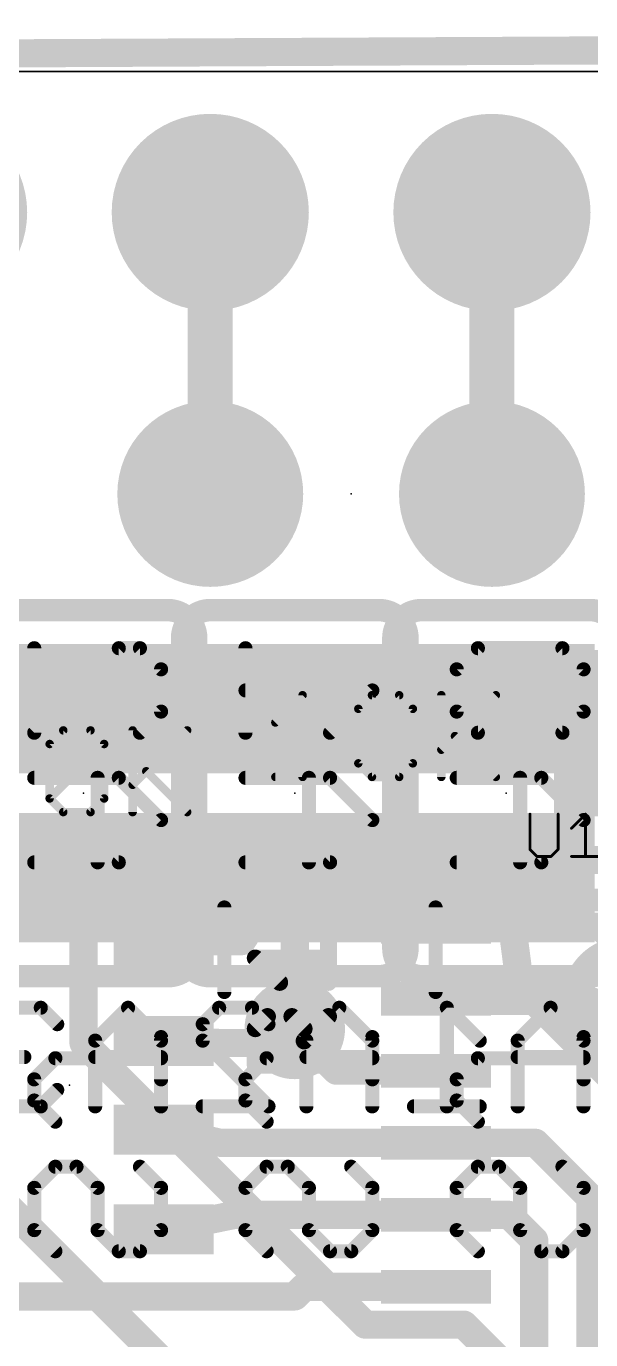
# Model space of a CAD drawing. Extents: x -1.3 to 52.1, y -0.1 to 23.3.
# Drawn here: x 27.55 to 32.64, y 11.42 to 23.27 of the extents above; entities that cross this region are included whole.
import ezdxf

# ---------------------------------------------------------------- set-up
doc = ezdxf.new("R2010")
doc.units = 0
for name, color, linetype in [('1', 12, 'CONTINUOUS'), ('16', 132, 'CONTINUOUS'), ('17', 110, 'CONTINUOUS'), ('18', 110, 'CONTINUOUS'), ('20', 53, 'CONTINUOUS'), ('21', 40, 'CONTINUOUS'), ('22', 40, 'CONTINUOUS'), ('23', 53, 'CONTINUOUS'), ('24', 53, 'CONTINUOUS'), ('25', 253, 'CONTINUOUS'), ('26', 253, 'CONTINUOUS'), ('27', 5, 'CONTINUOUS')]:
    doc.layers.add(name, color=color, linetype=linetype)

# ---------------------------------------------------------------- blocks, each defined once
blk = doc.blocks.new('ROUNDP')
at = {"const_width": 0.5}
blk.add_lwpolyline([(0, -0.25, 1), (0, 0.25, 1), (0, -0.25)], format="xyb", dxfattribs=at)
blk = doc.blocks.new('RECT')
blk.add_solid([(-0.5, -0.5), (0.5, -0.5), (-0.5, 0.5), (0.5, 0.5)])
blk = doc.blocks.new('ROUNDV')
at = {"const_width": 0.5}
blk.add_lwpolyline([(0, -0.25, 1), (0, 0.25, 1), (0, -0.25)], format="xyb", dxfattribs=at)

msp = doc.modelspace()

# ---------------------------------------------------------------- linework, layer by layer
at = {"layer": '1'}
for points, const_width in [([(29.21, 19.05), (29.21, 21.59)], 0.4064), ([(31.75, 19.05), (31.75, 21.59)], 0.4064), ([(28.058, 15.748), (26.162, 15.748)], 0.254), ([(28.79, 15.016), (28.058, 15.748)], 0.254), ([(29.972, 15.748), (29.494, 15.016)], 0.254), ([(32.893, 15.748), (29.972, 15.748)], 0.254), ([(31.2452, 15.147), (32.732, 15.147)], 0.254), ([(32.732, 15.147), (33.655, 14.224)], 0.254), ([(29.494, 15.016), (28.79, 15.016)], 0.254), ([(31.2642, 14.478), (31.2452, 14.497)], 0.254), ([(32.639, 14.478), (31.2642, 14.478)], 0.254), ([(33.147, 13.97), (32.639, 14.478)], 0.254), ([(30.099, 14.097), (29.972, 14.224)], 0.254), ([(29.317, 14.097), (28.79, 14.116)], 0.254), ([(30.099, 14.097), (29.317, 14.097)], 0.254), ([(30.349, 13.847), (30.099, 14.097)], 0.254), ([(31.2452, 13.847), (30.349, 13.847)], 0.254), ([(29.298, 13.197), (28.79, 13.316)], 0.254), ([(31.2452, 13.197), (29.298, 13.197)], 0.254), ([(31.2452, 13.197), (32.142, 13.197)], 0.254), ([(32.142, 13.197), (32.639, 12.7)], 0.254), ([(32.639, 12.7), (32.639, 10.414)], 0.254), ([(28.79, 12.416), (29.429, 12.547)], 0.254), ([(29.429, 12.547), (31.2452, 12.547)], 0.254), ([(31.2452, 12.547), (31.903, 12.547)], 0.254), ([(31.903, 12.547), (32.131, 12.319)], 0.254), ([(32.131, 12.319), (32.131, 9.398)], 0.254), ([(30.058, 11.897), (29.972, 11.811)], 0.254), ([(31.2452, 11.897), (30.058, 11.897)], 0.254), ([(29.972, 11.811), (26.797, 11.811)], 0.254)]:
    msp.add_lwpolyline(points, dxfattribs=dict(at, const_width=const_width))
for points, const_width in [([(29.3116, 21.59, 1), (29.1084, 21.59)], 0.2032), ([(31.8516, 21.59, 1), (31.6484, 21.59)], 0.2032), ([(29.1084, 19.05, 1), (29.3116, 19.05)], 0.2032), ([(31.6484, 19.05, 1), (31.8516, 19.05)], 0.2032), ([(28.1029, 15.7929, 1), (28.0131, 15.7031)], 0.127), ([(28.058, 15.6845, 1), (28.058, 15.8115)], 0.127), ([(29.972, 15.8115, 1), (29.972, 15.6845)], 0.127), ([(30.0252, 15.7133, 1), (29.9188, 15.7827)], 0.127), ([(31.2452, 15.2105, 1), (31.2452, 15.0835)], 0.127), ([(32.7769, 15.1919, 1), (32.6871, 15.1021)], 0.127), ([(28.79, 15.0795, 1), (28.79, 14.9525)], 0.127), ([(28.7451, 14.9711, 1), (28.8349, 15.0609)], 0.127), ([(29.4408, 15.0507, 1), (29.5472, 14.9813)], 0.127), ([(29.494, 14.9525, 1), (29.494, 15.0795)], 0.127), ([(31.2901, 14.5419, 1), (31.2003, 14.4521)], 0.127), ([(31.2642, 14.5415, 1), (31.2642, 14.4145)], 0.127), ([(31.2193, 14.4331, 1), (31.3091, 14.5229)], 0.127), ([(32.6839, 14.5229, 1), (32.5941, 14.4331)], 0.127), ([(32.639, 14.4145, 1), (32.639, 14.5415)], 0.127), ([(30.0169, 14.2689, 1), (29.9271, 14.1791)], 0.127), ([(28.7923, 14.1795, 1), (28.7877, 14.0525)], 0.127), ([(29.317, 14.1605, 1), (29.317, 14.0335)], 0.127), ([(29.3147, 14.0335, 1), (29.3193, 14.1605)], 0.127), ([(30.1439, 14.1419, 1), (30.0541, 14.0521)], 0.127), ([(30.099, 14.0335, 1), (30.099, 14.1605)], 0.127), ([(30.0541, 14.0521, 1), (30.1439, 14.1419)], 0.127), ([(30.349, 13.9105, 1), (30.349, 13.7835)], 0.127), ([(30.3041, 13.8021, 1), (30.3939, 13.8919)], 0.127), ([(31.2452, 13.7835, 1), (31.2452, 13.9105)], 0.127), ([(28.8045, 13.3778, 1), (28.7755, 13.2542)], 0.127), ([(29.298, 13.2605, 1), (29.298, 13.1335)], 0.127), ([(29.2835, 13.1352, 1), (29.3125, 13.2588)], 0.127), ([(31.2452, 13.2605, 1), (31.2452, 13.1335)], 0.127), ([(31.2452, 13.1335, 1), (31.2452, 13.2605)], 0.127), ([(32.1869, 13.2419, 1), (32.0971, 13.1521)], 0.127), ([(32.142, 13.1335, 1), (32.142, 13.2605)], 0.127), ([(32.7025, 12.7, 1), (32.5755, 12.7)], 0.127), ([(32.5941, 12.6551, 1), (32.6839, 12.7449)], 0.127), ([(29.429, 12.6105, 1), (29.429, 12.4835)], 0.127), ([(29.4418, 12.4848, 1), (29.4162, 12.6092)], 0.127), ([(31.2452, 12.6105, 1), (31.2452, 12.4835)], 0.127), ([(31.2452, 12.4835, 1), (31.2452, 12.6105)], 0.127), ([(31.9479, 12.5919, 1), (31.8581, 12.5021)], 0.127), ([(31.903, 12.4835, 1), (31.903, 12.6105)], 0.127), ([(28.7772, 12.4782, 1), (28.8028, 12.3538)], 0.127), ([(32.1945, 12.319, 1), (32.0675, 12.319)], 0.127), ([(32.0861, 12.2741, 1), (32.1759, 12.3639)], 0.127), ([(30.058, 11.9605, 1), (30.058, 11.8335)], 0.127), ([(30.1029, 11.8521, 1), (30.0131, 11.9419)], 0.127), ([(31.2452, 11.8335, 1), (31.2452, 11.9605)], 0.127), ([(29.9271, 11.8559, 1), (30.0169, 11.7661)], 0.127), ([(29.972, 11.7475, 1), (29.972, 11.8745)], 0.127)]:
    msp.add_lwpolyline(points, format="xyb", dxfattribs=dict(at, const_width=const_width))
at = {"layer": '16'}
for points, const_width in [([(0, 22.888), (50.967, 23.142)], 0.254), ([(26.162, 17.113), (28.067, 17.113)], 0.6096), ([(28.067, 17.113), (29.972, 17.113)], 0.6096), ([(29.972, 17.113), (31.877, 17.113)], 0.6096), ([(33.782, 17.113), (31.877, 17.113)], 0.6096), ([(28.067, 15.589), (28.067, 14.097)], 0.254), ([(29.972, 14.224), (29.972, 15.589)], 0.254), ([(32.004, 14.605), (31.877, 15.589)], 0.254), ([(33.782, 12.827), (32.004, 14.605)], 0.254), ([(28.067, 14.097), (30.607, 11.557)], 0.254), ([(26.924, 13.081), (30.988, 9.017)], 0.254), ([(30.607, 11.557), (31.496, 11.557)], 0.254), ([(31.496, 11.557), (33.02, 10.033)], 0.254)]:
    msp.add_lwpolyline(points, dxfattribs=dict(at, const_width=const_width))
for points, const_width in [([(28.067, 17.2654, 1), (28.067, 16.9606)], 0.3048), ([(28.067, 16.9606, 1), (28.067, 17.2654)], 0.3048), ([(29.972, 17.2654, 1), (29.972, 16.9606)], 0.3048), ([(29.972, 16.9606, 1), (29.972, 17.2654)], 0.3048), ([(31.877, 17.2654, 1), (31.877, 16.9606)], 0.3048), ([(31.877, 16.9606, 1), (31.877, 17.2654)], 0.3048), ([(28.1305, 15.589, 1), (28.0035, 15.589)], 0.127), ([(30.0355, 15.589, 1), (29.9085, 15.589)], 0.127), ([(31.94, 15.5971, 1), (31.814, 15.5809)], 0.127), ([(32.0489, 14.6499, 1), (31.9591, 14.5601)], 0.127), ([(31.941, 14.5969, 1), (32.067, 14.6131)], 0.127), ([(28.1119, 14.1419, 1), (28.0221, 14.0521)], 0.127), ([(29.9085, 14.224, 1), (30.0355, 14.224)], 0.127), ([(28.0035, 14.097, 1), (28.1305, 14.097)], 0.127), ([(30.607, 11.6205, 1), (30.607, 11.4935)], 0.127), ([(30.5621, 11.5121, 1), (30.6519, 11.6019)], 0.127), ([(31.5409, 11.6019, 1), (31.4511, 11.5121)], 0.127), ([(31.496, 11.4935, 1), (31.496, 11.6205)], 0.127)]:
    msp.add_lwpolyline(points, format="xyb", dxfattribs=dict(at, const_width=const_width))
at = {"layer": '20'}
for p, q in [((2.54, 22.86), (48.26, 22.86)), ((48.26, 22.86), (2.54, 22.86))]:
    msp.add_line(p, q, dxfattribs=at)
at = {"layer": '21', "const_width": 0.2032}
for points in [[(26.54, 15.616), (29.34, 15.616)], [(31.8802, 15.3866), (36.4458, 15.3866)], [(29.34, 11.816), (26.54, 11.816)]]:
    msp.add_lwpolyline(points, dxfattribs=at)
at = {"layer": '21'}
for points, const_width in [([(29.34, 15.5652, 1), (29.34, 15.6668)], 0.1016), ([(31.8802, 15.4374, 1), (31.8802, 15.3358)], 0.1016), ([(32.9438, 14.0404, 1), (32.9438, 14.9548, 1), (32.9438, 14.0404)], 0.2032), ([(29.34, 11.7652, 1), (29.34, 11.8668)], 0.1016)]:
    msp.add_lwpolyline(points, format="xyb", dxfattribs=dict(at, const_width=const_width))
at = {"layer": '22'}
for points, const_width in [([(28.829, 18.002), (27.305, 18.002)], 0.2032), ([(30.734, 18.002), (29.21, 18.002)], 0.2032), ([(32.639, 18.002), (31.115, 18.002)], 0.2032), ([(28.956, 17.748), (28.956, 14.954)], 0.2032), ([(29.083, 14.954), (29.083, 17.748)], 0.2032), ([(30.861, 17.748), (30.861, 14.954)], 0.2032), ([(30.988, 14.954), (30.988, 17.748)], 0.2032), ([(28.829, 14.7), (27.305, 14.7)], 0.2032), ([(30.734, 14.7), (29.21, 14.7)], 0.2032), ([(32.639, 14.7), (31.115, 14.7)], 0.2032), ([(27.6817, 14.4153), (27.3851, 14.4153)], 0.127), ([(27.83, 14.267), (27.6817, 14.4153)], 0.127), ([(28.4689, 14.4153), (28.1723, 14.1187)], 0.127), ([(28.7655, 14.1187), (28.4689, 14.4153)], 0.127), ([(29.1418, 14.267), (29.2901, 14.4153)], 0.127), ([(29.2901, 14.4153), (29.5867, 14.4153)], 0.127), ([(29.5867, 14.4153), (29.735, 14.267)], 0.127), ([(30.3739, 14.4153), (30.0773, 14.1187)], 0.127), ([(30.6705, 14.1187), (30.3739, 14.4153)], 0.127), ([(31.64, 14.1187), (31.3434, 14.4153)], 0.127), ([(31.3434, 14.4153), (31.3434, 13.5255)], 0.127), ([(32.2789, 14.4153), (31.9823, 14.1187)], 0.127), ([(32.5755, 14.1187), (32.2789, 14.4153)], 0.127), ([(29.1418, 14.1187), (29.1418, 14.267)], 0.127), ([(28.1723, 14.1187), (28.1723, 13.5255)], 0.127), ([(28.7655, 13.5255), (28.7655, 14.1187)], 0.127), ([(29.735, 13.5255), (29.1418, 14.1187)], 0.127), ([(30.0773, 14.1187), (30.0773, 13.5255)], 0.127), ([(30.6705, 13.5255), (30.6705, 14.1187)], 0.127), ([(31.9823, 14.1187), (31.9823, 13.5255)], 0.127), ([(32.5755, 13.5255), (32.5755, 14.1187)], 0.127), ([(27.3851, 13.9704), (27.5334, 13.9704)], 0.127), ([(28.7655, 13.9704), (28.1723, 13.9704)], 0.127), ([(30.6705, 13.9704), (30.0773, 13.9704)], 0.127), ([(32.5755, 13.9704), (31.9823, 13.9704)], 0.127), ([(27.6817, 13.5255), (27.83, 13.6738)], 0.127), ([(27.3851, 13.5255), (27.6817, 13.5255)], 0.127), ([(29.1418, 13.5255), (29.735, 13.5255)], 0.127), ([(31.64, 13.5255), (31.0468, 13.5255)], 0.127)]:
    msp.add_lwpolyline(points, dxfattribs=dict(at, const_width=const_width))
for points, const_width in [([(29.083, 17.748, 0.4142), (28.829, 18.002)], 0.2032), ([(28.829, 18.0528, 1), (28.829, 17.9512)], 0.1016), ([(28.829, 17.9512, 1), (28.829, 18.0528)], 0.1016), ([(29.21, 18.002, 0.4142), (28.956, 17.748)], 0.2032), ([(29.21, 18.0528, 1), (29.21, 17.9512)], 0.1016), ([(29.21, 17.9512, 1), (29.21, 18.0528)], 0.1016), ([(30.988, 17.748, 0.4142), (30.734, 18.002)], 0.2032), ([(30.734, 18.0528, 1), (30.734, 17.9512)], 0.1016), ([(30.734, 17.9512, 1), (30.734, 18.0528)], 0.1016), ([(31.115, 18.002, 0.4142), (30.861, 17.748)], 0.2032), ([(31.115, 18.0528, 1), (31.115, 17.9512)], 0.1016), ([(31.115, 17.9512, 1), (31.115, 18.0528)], 0.1016), ([(32.893, 17.748, 0.4142), (32.639, 18.002)], 0.2032), ([(32.639, 18.0528, 1), (32.639, 17.9512)], 0.1016), ([(32.639, 17.9512, 1), (32.639, 18.0528)], 0.1016), ([(29.0068, 17.748, 1), (28.9052, 17.748)], 0.1016), ([(28.9052, 17.748, 1), (29.0068, 17.748)], 0.1016), ([(29.1338, 17.748, 1), (29.0322, 17.748)], 0.1016), ([(29.0322, 17.748, 1), (29.1338, 17.748)], 0.1016), ([(30.9118, 17.748, 1), (30.8102, 17.748)], 0.1016), ([(30.8102, 17.748, 1), (30.9118, 17.748)], 0.1016), ([(31.0388, 17.748, 1), (30.9372, 17.748)], 0.1016), ([(30.9372, 17.748, 1), (31.0388, 17.748)], 0.1016), ([(28.829, 14.7, 0.4142), (29.083, 14.954)], 0.2032), ([(28.956, 14.954, 0.4142), (29.21, 14.7)], 0.2032), ([(29.0068, 14.954, 1), (28.9052, 14.954)], 0.1016), ([(29.1338, 14.954, 1), (29.0322, 14.954)], 0.1016), ([(30.734, 14.7, 0.4142), (30.988, 14.954)], 0.2032), ([(30.861, 14.954, 0.4142), (31.115, 14.7)], 0.2032), ([(30.9118, 14.954, 1), (30.8102, 14.954)], 0.1016), ([(31.0388, 14.954, 1), (30.9372, 14.954)], 0.1016), ([(32.639, 14.7, 0.4142), (32.893, 14.954)], 0.2032), ([(28.9052, 14.954, 1), (29.0068, 14.954)], 0.1016), ([(29.0322, 14.954, 1), (29.1338, 14.954)], 0.1016), ([(30.8102, 14.954, 1), (30.9118, 14.954)], 0.1016), ([(30.9372, 14.954, 1), (31.0388, 14.954)], 0.1016), ([(28.829, 14.7508, 1), (28.829, 14.6492)], 0.1016), ([(28.829, 14.6492, 1), (28.829, 14.7508)], 0.1016), ([(29.21, 14.7508, 1), (29.21, 14.6492)], 0.1016), ([(29.21, 14.6492, 1), (29.21, 14.7508)], 0.1016), ([(30.734, 14.7508, 1), (30.734, 14.6492)], 0.1016), ([(30.734, 14.6492, 1), (30.734, 14.7508)], 0.1016), ([(31.115, 14.7508, 1), (31.115, 14.6492)], 0.1016), ([(31.115, 14.6492, 1), (31.115, 14.7508)], 0.1016), ([(32.639, 14.7508, 1), (32.639, 14.6492)], 0.1016), ([(32.639, 14.6492, 1), (32.639, 14.7508)], 0.1016), ([(27.7041, 14.4377, 1), (27.6592, 14.3928)], 0.0635), ([(27.6817, 14.3835, 1), (27.6817, 14.447)], 0.0635), ([(28.4914, 14.4377, 1), (28.4465, 14.3928)], 0.0635), ([(28.4914, 14.3928, 1), (28.4465, 14.4377)], 0.0635), ([(29.2901, 14.447, 1), (29.2901, 14.3835)], 0.0635), ([(29.3126, 14.3928, 1), (29.2677, 14.4377)], 0.0635), ([(29.6091, 14.4377, 1), (29.5642, 14.3928)], 0.0635), ([(29.5867, 14.3835, 1), (29.5867, 14.447)], 0.0635), ([(30.3964, 14.4377, 1), (30.3515, 14.3928)], 0.0635), ([(30.3964, 14.3928, 1), (30.3515, 14.4377)], 0.0635), ([(31.3751, 14.4153, 1), (31.3116, 14.4153)], 0.0635), ([(31.3658, 14.4377, 1), (31.3209, 14.3928)], 0.0635), ([(32.3014, 14.4377, 1), (32.2565, 14.3928)], 0.0635), ([(32.3014, 14.3928, 1), (32.2565, 14.4377)], 0.0635), ([(27.8075, 14.2445, 1), (27.8524, 14.2894)], 0.0635), ([(29.1736, 14.267, 1), (29.1101, 14.267)], 0.0635), ([(29.1194, 14.2894, 1), (29.1643, 14.2445)], 0.0635), ([(29.7125, 14.2445, 1), (29.7574, 14.2894)], 0.0635), ([(28.2041, 14.1187, 1), (28.1406, 14.1187)], 0.0635), ([(28.1499, 14.1411, 1), (28.1948, 14.0962)], 0.0635), ([(28.7973, 14.1187, 1), (28.7338, 14.1187)], 0.0635), ([(28.743, 14.0962, 1), (28.788, 14.1411)], 0.0635), ([(29.1101, 14.1187, 1), (29.1736, 14.1187)], 0.0635), ([(29.1643, 14.1411, 1), (29.1194, 14.0962)], 0.0635), ([(30.1091, 14.1187, 1), (30.0456, 14.1187)], 0.0635), ([(30.0549, 14.1411, 1), (30.0998, 14.0962)], 0.0635), ([(30.7022, 14.1187, 1), (30.6388, 14.1187)], 0.0635), ([(30.648, 14.0962, 1), (30.693, 14.1411)], 0.0635), ([(31.6175, 14.0962, 1), (31.6624, 14.1411)], 0.0635), ([(32.0141, 14.1187, 1), (31.9506, 14.1187)], 0.0635), ([(31.9599, 14.1411, 1), (32.0048, 14.0962)], 0.0635), ([(32.6073, 14.1187, 1), (32.5437, 14.1187)], 0.0635), ([(32.553, 14.0962, 1), (32.598, 14.1411)], 0.0635), ([(27.5334, 13.9386, 1), (27.5334, 14.0021)], 0.0635), ([(28.1723, 14.0021, 1), (28.1723, 13.9386)], 0.0635), ([(28.7655, 13.9386, 1), (28.7655, 14.0021)], 0.0635), ([(30.0773, 14.0021, 1), (30.0773, 13.9386)], 0.0635), ([(30.6705, 13.9386, 1), (30.6705, 14.0021)], 0.0635), ([(31.9823, 14.0021, 1), (31.9823, 13.9386)], 0.0635), ([(32.5755, 13.9386, 1), (32.5755, 14.0021)], 0.0635), ([(27.8524, 13.6513, 1), (27.8075, 13.6962)], 0.0635), ([(27.6592, 13.548, 1), (27.7041, 13.503)], 0.0635), ([(27.6817, 13.4938, 1), (27.6817, 13.5573)], 0.0635), ([(28.1406, 13.5255, 1), (28.2041, 13.5255)], 0.0635), ([(28.7338, 13.5255, 1), (28.7973, 13.5255)], 0.0635), ([(29.1418, 13.5573, 1), (29.1418, 13.4938)], 0.0635), ([(29.7125, 13.503, 1), (29.7574, 13.548)], 0.0635), ([(29.735, 13.4938, 1), (29.735, 13.5573)], 0.0635), ([(30.0456, 13.5255, 1), (30.1091, 13.5255)], 0.0635), ([(30.6388, 13.5255, 1), (30.7022, 13.5255)], 0.0635), ([(31.0468, 13.5573, 1), (31.0468, 13.4938)], 0.0635), ([(31.3116, 13.5255, 1), (31.3751, 13.5255)], 0.0635), ([(31.64, 13.4938, 1), (31.64, 13.5573)], 0.0635), ([(31.9506, 13.5255, 1), (32.0141, 13.5255)], 0.0635), ([(32.5437, 13.5255, 1), (32.6073, 13.5255)], 0.0635)]:
    msp.add_lwpolyline(points, format="xyb", dxfattribs=dict(at, const_width=const_width))
at = {"layer": '23'}
for p in [(30.48, 19.05), (27.94, 13.716)]:
    msp.add_point(p, dxfattribs=at)
at = {"layer": '24'}
for p in [(28.067, 16.351), (29.972, 16.351), (31.877, 16.351)]:
    msp.add_point(p, dxfattribs=at)
at = {"layer": '25'}
for points, const_width in [([(32.0929, 16.1616), (32.0929, 15.8439)], 0.0254), ([(32.3471, 15.8439), (32.3471, 16.1616)], 0.0254), ([(32.4671, 16.0345), (32.5942, 16.1616)], 0.0254), ([(32.5942, 16.1616), (32.5942, 15.7803)], 0.0254), ([(32.0929, 15.8439), (32.1565, 15.7803)], 0.0254), ([(32.1565, 15.7803), (32.2836, 15.7803)], 0.0254), ([(32.2836, 15.7803), (32.3471, 15.8439)], 0.0254), ([(32.4671, 15.7803), (32.7213, 15.7803)], 0.0254), ([(30.2766, 14.6438), (30.2766, 15.0844)], 0.1524), ([(29.836, 14.6438), (29.6156, 14.8641)], 0.1524), ([(29.6156, 14.8641), (30.2766, 14.8641)], 0.1524), ([(29.6156, 14.2259), (29.7258, 14.336)], 0.1524), ([(29.7258, 14.336), (29.9461, 14.336)], 0.1524), ([(29.9461, 14.336), (30.0563, 14.2259)], 0.1524), ([(30.0563, 14.1157), (30.2766, 14.336)], 0.1524), ([(29.6156, 13.8954), (29.6156, 14.2259)], 0.1524), ([(30.0563, 14.2259), (30.0563, 13.8954)], 0.1524), ([(30.2766, 13.8954), (29.6156, 13.8954)], 0.1524)]:
    msp.add_lwpolyline(points, dxfattribs=dict(at, const_width=const_width))
for points, const_width in [([(32.0992, 16.1616, 1), (32.0866, 16.1616)], 0.0127), ([(32.3535, 16.1616, 1), (32.3408, 16.1616)], 0.0127), ([(32.6006, 16.1616, 1), (32.5879, 16.1616)], 0.0127), ([(32.5987, 16.1571, 1), (32.5897, 16.1661)], 0.0127), ([(32.4626, 16.039, 1), (32.4716, 16.03)], 0.0127), ([(32.0974, 15.8483, 1), (32.0884, 15.8394)], 0.0127), ([(32.0866, 15.8439, 1), (32.0992, 15.8439)], 0.0127), ([(32.1565, 15.7866, 1), (32.1565, 15.774)], 0.0127), ([(32.152, 15.7758, 1), (32.1609, 15.7848)], 0.0127), ([(32.2791, 15.7848, 1), (32.2881, 15.7758)], 0.0127), ([(32.2836, 15.774, 1), (32.2836, 15.7866)], 0.0127), ([(32.3408, 15.8439, 1), (32.3535, 15.8439)], 0.0127), ([(32.3516, 15.8394, 1), (32.3426, 15.8483)], 0.0127), ([(32.4671, 15.7866, 1), (32.4671, 15.774)], 0.0127), ([(32.5879, 15.7803, 1), (32.6006, 15.7803)], 0.0127), ([(30.3147, 15.0844, 1), (30.2385, 15.0844)], 0.0762), ([(29.6156, 14.9022, 1), (29.6156, 14.826)], 0.0762), ([(29.6426, 14.891, 1), (29.5887, 14.8372)], 0.0762), ([(30.2766, 14.826, 1), (30.2766, 14.9022)], 0.0762), ([(29.809, 14.6168, 1), (29.8629, 14.6707)], 0.0762), ([(30.2385, 14.6438, 1), (30.3147, 14.6438)], 0.0762), ([(29.7258, 14.3741, 1), (29.7258, 14.2979)], 0.0762), ([(29.7527, 14.3091, 1), (29.6989, 14.363)], 0.0762), ([(29.9731, 14.363, 1), (29.9192, 14.3091)], 0.0762), ([(29.9461, 14.2979, 1), (29.9461, 14.3741)], 0.0762), ([(30.3035, 14.3091, 1), (30.2497, 14.3629)], 0.0762), ([(29.6537, 14.2259, 1), (29.5775, 14.2259)], 0.0762), ([(29.5887, 14.2528, 1), (29.6426, 14.1989)], 0.0762), ([(30.0944, 14.2259, 1), (30.0182, 14.2259)], 0.0762), ([(30.0293, 14.1989, 1), (30.0832, 14.2528)], 0.0762), ([(30.0293, 14.1426, 1), (30.0832, 14.0887)], 0.0762), ([(29.6156, 13.9335, 1), (29.6156, 13.8573)], 0.0762), ([(29.5775, 13.8954, 1), (29.6537, 13.8954)], 0.0762), ([(30.0182, 13.8954, 1), (30.0944, 13.8954)], 0.0762), ([(30.2766, 13.8573, 1), (30.2766, 13.9335)], 0.0762)]:
    msp.add_lwpolyline(points, format="xyb", dxfattribs=dict(at, const_width=const_width))
at = {"layer": '26', "const_width": 0.127}
for points in [[(27.6225, 17.6587), (27.6225, 16.8961)], [(27.6225, 16.8961), (28.3852, 17.6587)], [(28.3852, 17.6587), (28.5758, 17.6587)], [(28.5758, 17.6587), (28.7665, 17.4681)], [(29.5275, 16.8961), (29.5275, 17.6587)], [(31.6232, 17.6587), (31.4325, 17.4681)], [(32.3858, 17.6587), (31.6232, 17.6587)], [(31.6232, 16.8961), (32.3858, 17.6587)], [(32.5765, 17.4681), (32.3858, 17.6587)], [(28.7665, 17.4681), (28.7665, 17.0868)], [(31.4325, 17.4681), (31.4325, 17.0868)], [(32.5765, 17.0868), (32.5765, 17.4681)], [(30.6715, 17.2774), (29.5275, 17.2774)], [(30.2902, 16.8961), (30.6715, 17.2774)], [(28.7665, 17.0868), (28.5758, 16.8961)], [(31.4325, 17.0868), (31.6232, 16.8961)], [(32.3858, 16.8961), (32.5765, 17.0868)], [(31.6232, 16.8961), (32.3858, 16.8961)], [(28.3852, 16.4893), (27.6225, 16.4893)], [(28.1945, 15.7267), (28.1945, 16.4893)], [(28.7665, 16.108), (28.3852, 16.4893)], [(30.2902, 16.4893), (29.5275, 16.4893)], [(30.0995, 15.7267), (30.0995, 16.4893)], [(30.6715, 16.108), (30.2902, 16.4893)], [(32.1951, 16.4893), (31.4325, 16.4893)], [(32.0045, 15.7267), (32.0045, 16.4893)], [(32.5765, 16.108), (32.1951, 16.4893)], [(28.3852, 15.7267), (28.7665, 16.108)], [(30.2902, 15.7267), (30.6715, 16.108)], [(32.1951, 15.7267), (32.5765, 16.108)], [(27.6225, 15.7267), (28.3852, 15.7267)], [(29.5275, 15.7267), (30.2902, 15.7267)], [(31.4325, 15.7267), (32.1951, 15.7267)], [(29.3368, 14.5573), (29.3368, 15.3199)], [(31.2418, 14.5573), (31.2418, 15.3199)], [(28.7665, 13.7692), (28.7665, 14.1506)], [(30.6715, 13.7692), (30.6715, 14.1506)], [(32.5765, 13.7692), (32.5765, 14.1506)], [(27.6225, 13.7692), (27.8132, 13.9599)], [(27.8132, 13.9599), (28.7665, 13.9599)], [(29.5275, 13.7692), (29.7182, 13.9599)], [(29.7182, 13.9599), (30.6715, 13.9599)], [(31.4325, 13.7692), (31.6232, 13.9599)], [(31.6232, 13.9599), (32.5765, 13.9599)], [(27.6225, 13.5786), (27.6225, 13.7692)], [(29.5275, 13.5786), (29.5275, 13.7692)], [(31.4325, 13.5786), (31.4325, 13.7692)], [(27.8132, 13.3879), (27.6225, 13.5786)], [(29.7182, 13.3879), (29.5275, 13.5786)], [(31.6232, 13.3879), (31.4325, 13.5786)], [(27.8132, 12.9812), (27.6225, 12.7905)], [(28.0038, 12.9812), (27.8132, 12.9812)], [(28.1945, 12.7905), (28.0038, 12.9812)], [(28.5758, 12.9812), (28.7665, 12.7905)], [(29.7182, 12.9812), (29.5275, 12.7905)], [(29.9088, 12.9812), (29.7182, 12.9812)], [(30.0995, 12.7905), (29.9088, 12.9812)], [(30.4808, 12.9812), (30.6715, 12.7905)], [(31.6232, 12.9812), (31.4325, 12.7905)], [(31.8138, 12.9812), (31.6232, 12.9812)], [(32.0045, 12.7905), (31.8138, 12.9812)], [(32.3858, 12.9812), (32.5765, 12.7905)], [(27.6225, 12.7905), (27.6225, 12.4092)], [(28.1945, 12.4092), (28.1945, 12.7905)], [(28.7665, 12.7905), (28.7665, 12.4092)], [(29.5275, 12.7905), (29.5275, 12.4092)], [(30.0995, 12.4092), (30.0995, 12.7905)], [(30.6715, 12.7905), (30.6715, 12.4092)], [(31.4325, 12.7905), (31.4325, 12.4092)], [(32.0045, 12.4092), (32.0045, 12.7905)], [(32.5765, 12.7905), (32.5765, 12.4092)], [(27.6225, 12.4092), (27.8132, 12.2185)], [(28.3852, 12.2185), (28.1945, 12.4092)], [(28.7665, 12.4092), (28.5758, 12.2185)], [(29.5275, 12.4092), (29.7182, 12.2185)], [(30.2902, 12.2185), (30.0995, 12.4092)], [(30.6715, 12.4092), (30.4808, 12.2185)], [(31.4325, 12.4092), (31.6232, 12.2185)], [(32.1951, 12.2185), (32.0045, 12.4092)], [(32.5765, 12.4092), (32.3858, 12.2185)], [(28.5758, 12.2185), (28.3852, 12.2185)], [(30.4808, 12.2185), (30.2902, 12.2185)], [(32.3858, 12.2185), (32.1951, 12.2185)]]:
    msp.add_lwpolyline(points, dxfattribs=at)
at = {"layer": '26', "const_width": 0.0635}
for points in [[(27.6543, 17.6587, 1), (27.5908, 17.6587)], [(28.3852, 17.6905, 1), (28.3852, 17.627)], [(28.4076, 17.6363, 1), (28.3627, 17.6812)], [(28.5983, 17.6812, 1), (28.5534, 17.6363)], [(28.5758, 17.627, 1), (28.5758, 17.6905)], [(29.5592, 17.6587, 1), (29.4958, 17.6587)], [(31.6232, 17.6905, 1), (31.6232, 17.627)], [(31.6456, 17.6363, 1), (31.6007, 17.6812)], [(32.4083, 17.6812, 1), (32.3634, 17.6363)], [(32.4083, 17.6363, 1), (32.3634, 17.6812)], [(32.3858, 17.627, 1), (32.3858, 17.6905)], [(28.7982, 17.4681, 1), (28.7347, 17.4681)], [(28.744, 17.4456, 1), (28.7889, 17.4905)], [(31.41, 17.4905, 1), (31.455, 17.4456)], [(31.4642, 17.4681, 1), (31.4008, 17.4681)], [(32.6082, 17.4681, 1), (32.5447, 17.4681)], [(32.554, 17.4456, 1), (32.5989, 17.4905)], [(29.5275, 17.3092, 1), (29.5275, 17.2457)], [(30.6939, 17.255, 1), (30.649, 17.2999)], [(30.6715, 17.2457, 1), (30.6715, 17.3092)], [(28.7347, 17.0868, 1), (28.7982, 17.0868)], [(28.7889, 17.0643, 1), (28.744, 17.1092)], [(31.455, 17.1092, 1), (31.41, 17.0643)], [(31.4008, 17.0868, 1), (31.4642, 17.0868)], [(32.5447, 17.0868, 1), (32.6082, 17.0868)], [(32.5989, 17.0643, 1), (32.554, 17.1092)], [(27.6, 16.9185, 1), (27.645, 16.8736)], [(28.5534, 16.9185, 1), (28.5983, 16.8736)], [(30.2677, 16.9185, 1), (30.3126, 16.8736)], [(31.6232, 16.9278, 1), (31.6232, 16.8643)], [(31.6007, 16.9185, 1), (31.6456, 16.8736)], [(31.6007, 16.8736, 1), (31.6456, 16.9185)], [(32.3634, 16.9185, 1), (32.4083, 16.8736)], [(32.3858, 16.8643, 1), (32.3858, 16.9278)], [(27.5908, 16.8961, 1), (27.6543, 16.8961)], [(29.4958, 16.8961, 1), (29.5592, 16.8961)], [(27.6225, 16.5211, 1), (27.6225, 16.4576)], [(28.2262, 16.4893, 1), (28.1627, 16.4893)], [(28.4076, 16.5118, 1), (28.3627, 16.4669)], [(28.3852, 16.4576, 1), (28.3852, 16.5211)], [(29.5275, 16.5211, 1), (29.5275, 16.4576)], [(30.1312, 16.4893, 1), (30.0677, 16.4893)], [(30.3126, 16.5118, 1), (30.2677, 16.4669)], [(30.2902, 16.4576, 1), (30.2902, 16.5211)], [(31.4325, 16.5211, 1), (31.4325, 16.4576)], [(32.0362, 16.4893, 1), (31.9727, 16.4893)], [(32.2176, 16.5118, 1), (32.1727, 16.4669)], [(32.1951, 16.4576, 1), (32.1951, 16.5211)], [(28.7889, 16.0856, 1), (28.744, 16.1305)], [(28.744, 16.0856, 1), (28.7889, 16.1305)], [(30.6939, 16.0856, 1), (30.649, 16.1305)], [(30.649, 16.0856, 1), (30.6939, 16.1305)], [(32.5989, 16.0856, 1), (32.554, 16.1305)], [(32.554, 16.0856, 1), (32.5989, 16.1305)], [(27.6225, 15.7584, 1), (27.6225, 15.6949)], [(28.3627, 15.7491, 1), (28.4076, 15.7042)], [(28.3852, 15.6949, 1), (28.3852, 15.7584)], [(29.5275, 15.7584, 1), (29.5275, 15.6949)], [(30.2677, 15.7491, 1), (30.3126, 15.7042)], [(30.2902, 15.6949, 1), (30.2902, 15.7584)], [(31.4325, 15.7584, 1), (31.4325, 15.6949)], [(32.1727, 15.7491, 1), (32.2176, 15.7042)], [(32.1951, 15.6949, 1), (32.1951, 15.7584)], [(28.1627, 15.7267, 1), (28.2262, 15.7267)], [(30.0677, 15.7267, 1), (30.1312, 15.7267)], [(31.9727, 15.7267, 1), (32.0362, 15.7267)], [(29.3686, 15.3199, 1), (29.3051, 15.3199)], [(31.2736, 15.3199, 1), (31.2101, 15.3199)], [(29.3051, 14.5573, 1), (29.3686, 14.5573)], [(31.2101, 14.5573, 1), (31.2736, 14.5573)], [(28.7982, 14.1506, 1), (28.7347, 14.1506)], [(30.7032, 14.1506, 1), (30.6397, 14.1506)], [(32.6082, 14.1506, 1), (32.5447, 14.1506)], [(27.8132, 13.9916, 1), (27.8132, 13.9281)], [(27.8356, 13.9374, 1), (27.7907, 13.9823)], [(28.7665, 13.9281, 1), (28.7665, 13.9916)], [(29.7182, 13.9916, 1), (29.7182, 13.9281)], [(29.7406, 13.9374, 1), (29.6957, 13.9823)], [(30.6715, 13.9281, 1), (30.6715, 13.9916)], [(31.6232, 13.9916, 1), (31.6232, 13.9281)], [(31.6456, 13.9374, 1), (31.6007, 13.9823)], [(32.5765, 13.9281, 1), (32.5765, 13.9916)], [(27.6, 13.7917, 1), (27.645, 13.7468)], [(27.6543, 13.7692, 1), (27.5908, 13.7692)], [(28.7347, 13.7692, 1), (28.7982, 13.7692)], [(29.505, 13.7917, 1), (29.55, 13.7468)], [(29.5592, 13.7692, 1), (29.4958, 13.7692)], [(30.6397, 13.7692, 1), (30.7032, 13.7692)], [(31.41, 13.7917, 1), (31.455, 13.7468)], [(31.4642, 13.7692, 1), (31.4008, 13.7692)], [(32.5447, 13.7692, 1), (32.6082, 13.7692)], [(27.645, 13.601, 1), (27.6, 13.5561)], [(29.55, 13.601, 1), (29.505, 13.5561)], [(31.455, 13.601, 1), (31.41, 13.5561)], [(27.5908, 13.5786, 1), (27.6543, 13.5786)], [(29.4958, 13.5786, 1), (29.5592, 13.5786)], [(31.4008, 13.5786, 1), (31.4642, 13.5786)], [(27.7907, 13.3654, 1), (27.8356, 13.4104)], [(29.6957, 13.3654, 1), (29.7406, 13.4104)], [(31.6007, 13.3654, 1), (31.6456, 13.4104)], [(27.8132, 13.0129, 1), (27.8132, 12.9494)], [(27.8356, 12.9587, 1), (27.7907, 13.0036)], [(28.0263, 13.0036, 1), (27.9814, 12.9587)], [(28.0038, 12.9494, 1), (28.0038, 13.0129)], [(28.5983, 13.0036, 1), (28.5534, 12.9587)], [(29.7182, 13.0129, 1), (29.7182, 12.9494)], [(29.7406, 12.9587, 1), (29.6957, 13.0036)], [(29.9313, 13.0036, 1), (29.8864, 12.9587)], [(29.9088, 12.9494, 1), (29.9088, 13.0129)], [(30.5033, 13.0036, 1), (30.4584, 12.9587)], [(31.6232, 13.0129, 1), (31.6232, 12.9494)], [(31.6456, 12.9587, 1), (31.6007, 13.0036)], [(31.8363, 13.0036, 1), (31.7914, 12.9587)], [(31.8138, 12.9494, 1), (31.8138, 13.0129)], [(32.4083, 13.0036, 1), (32.3634, 12.9587)], [(27.6, 12.8129, 1), (27.645, 12.768)], [(27.6543, 12.7905, 1), (27.5908, 12.7905)], [(28.2262, 12.7905, 1), (28.1627, 12.7905)], [(28.172, 12.768, 1), (28.2169, 12.8129)], [(28.7982, 12.7905, 1), (28.7347, 12.7905)], [(28.744, 12.768, 1), (28.7889, 12.8129)], [(29.505, 12.8129, 1), (29.55, 12.768)], [(29.5592, 12.7905, 1), (29.4958, 12.7905)], [(30.1312, 12.7905, 1), (30.0677, 12.7905)], [(30.077, 12.768, 1), (30.1219, 12.8129)], [(30.7032, 12.7905, 1), (30.6397, 12.7905)], [(30.649, 12.768, 1), (30.6939, 12.8129)], [(31.41, 12.8129, 1), (31.455, 12.768)], [(31.4642, 12.7905, 1), (31.4008, 12.7905)], [(32.0362, 12.7905, 1), (31.9727, 12.7905)], [(31.982, 12.768, 1), (32.0269, 12.8129)], [(32.6082, 12.7905, 1), (32.5447, 12.7905)], [(32.554, 12.768, 1), (32.5989, 12.8129)], [(27.645, 12.4316, 1), (27.6, 12.3867)], [(27.5908, 12.4092, 1), (27.6543, 12.4092)], [(28.2169, 12.4316, 1), (28.172, 12.3867)], [(28.1627, 12.4092, 1), (28.2262, 12.4092)], [(28.7347, 12.4092, 1), (28.7982, 12.4092)], [(28.7889, 12.3867, 1), (28.744, 12.4316)], [(29.55, 12.4316, 1), (29.505, 12.3867)], [(29.4958, 12.4092, 1), (29.5592, 12.4092)], [(30.0677, 12.4092, 1), (30.1312, 12.4092)], [(30.1219, 12.4316, 1), (30.077, 12.3867)], [(30.6397, 12.4092, 1), (30.7032, 12.4092)], [(30.6939, 12.3867, 1), (30.649, 12.4316)], [(31.455, 12.4316, 1), (31.41, 12.3867)], [(31.4008, 12.4092, 1), (31.4642, 12.4092)], [(31.9727, 12.4092, 1), (32.0362, 12.4092)], [(32.0269, 12.4316, 1), (31.982, 12.3867)], [(32.5447, 12.4092, 1), (32.6082, 12.4092)], [(32.5989, 12.3867, 1), (32.554, 12.4316)], [(27.7907, 12.1961, 1), (27.8356, 12.241)], [(28.3852, 12.2503, 1), (28.3852, 12.1868)], [(28.3627, 12.1961, 1), (28.4076, 12.241)], [(28.5534, 12.241, 1), (28.5983, 12.1961)], [(28.5758, 12.1868, 1), (28.5758, 12.2503)], [(29.6957, 12.1961, 1), (29.7406, 12.241)], [(30.2902, 12.2503, 1), (30.2902, 12.1868)], [(30.2677, 12.1961, 1), (30.3126, 12.241)], [(30.4584, 12.241, 1), (30.5033, 12.1961)], [(30.4808, 12.1868, 1), (30.4808, 12.2503)], [(31.6007, 12.1961, 1), (31.6456, 12.241)], [(32.1951, 12.2503, 1), (32.1951, 12.1868)], [(32.1727, 12.1961, 1), (32.2176, 12.241)], [(32.3634, 12.241, 1), (32.4083, 12.1961)], [(32.3858, 12.1868, 1), (32.3858, 12.2503)]]:
    msp.add_lwpolyline(points, format="xyb", dxfattribs=at)
at = {"layer": '27', "const_width": 0.0762}
for points in [[(29.7969, 16.9888), (30.0426, 17.2345)], [(30.0426, 17.2345), (30.0426, 16.4973)], [(30.5453, 17.1117), (30.6681, 17.2345)], [(30.6681, 17.2345), (30.9139, 17.2345)], [(30.9139, 17.2345), (31.0368, 17.1117)], [(31.2937, 17.2345), (31.2937, 16.4973)], [(31.2937, 16.743), (31.7852, 17.2345)], [(30.5453, 16.6202), (30.5453, 17.1117)], [(30.5453, 16.6202), (31.0368, 17.1117)], [(31.0368, 17.1117), (31.0368, 16.6202)], [(27.7615, 16.7945), (27.8844, 16.9173)], [(27.8844, 16.9173), (28.1301, 16.9173)], [(28.1301, 16.9173), (28.253, 16.7945)], [(28.5099, 16.9173), (28.5099, 16.1801)], [(28.5099, 16.4258), (29.0014, 16.9173)], [(27.7615, 16.303), (27.7615, 16.7945)], [(27.7615, 16.303), (28.253, 16.7945)], [(28.253, 16.7945), (28.253, 16.303)], [(31.4166, 16.8659), (31.7852, 16.4973)], [(30.6681, 16.4973), (30.5453, 16.6202)], [(31.0368, 16.6202), (30.9139, 16.4973)], [(28.6328, 16.5487), (29.0014, 16.1801)], [(29.7969, 16.4973), (30.2883, 16.4973)], [(30.9139, 16.4973), (30.6681, 16.4973)], [(27.8844, 16.1801), (27.7615, 16.303)], [(28.253, 16.303), (28.1301, 16.1801)], [(28.1301, 16.1801), (27.8844, 16.1801)]]:
    msp.add_lwpolyline(points, dxfattribs=at)
at = {"layer": '27', "const_width": 0.0381}
for points in [[(30.0616, 17.2345, 1), (30.0235, 17.2345)], [(30.0561, 17.2211, 1), (30.0291, 17.248)], [(30.6681, 17.2536, 1), (30.6681, 17.2155)], [(30.6816, 17.2211, 1), (30.6547, 17.248)], [(30.9274, 17.248, 1), (30.9004, 17.2211)], [(30.9139, 17.2155, 1), (30.9139, 17.2536)], [(31.3127, 17.2345, 1), (31.2746, 17.2345)], [(31.7986, 17.2211, 1), (31.7717, 17.248)], [(30.5643, 17.1117, 1), (30.5262, 17.1117)], [(30.5318, 17.1251, 1), (30.5587, 17.0982)], [(31.0558, 17.1117, 1), (31.0177, 17.1117)], [(31.0502, 17.0982, 1), (31.0233, 17.1251)], [(31.0233, 17.0982, 1), (31.0502, 17.1251)], [(27.8844, 16.9364, 1), (27.8844, 16.8983)], [(27.8979, 16.9039, 1), (27.8709, 16.9308)], [(28.1436, 16.9308, 1), (28.1167, 16.9039)], [(28.1301, 16.8983, 1), (28.1301, 16.9364)], [(28.529, 16.9173, 1), (28.4909, 16.9173)], [(29.0149, 16.9039, 1), (28.9879, 16.9308)], [(29.7834, 17.0023, 1), (29.8103, 16.9753)], [(27.7806, 16.7945, 1), (27.7425, 16.7945)], [(27.748, 16.8079, 1), (27.775, 16.781)], [(28.2721, 16.7945, 1), (28.234, 16.7945)], [(28.2665, 16.781, 1), (28.2395, 16.8079)], [(28.2395, 16.781, 1), (28.2665, 16.8079)], [(31.43, 16.8794, 1), (31.4031, 16.8524)], [(31.2802, 16.7565, 1), (31.3072, 16.7296)], [(30.5262, 16.6202, 1), (30.5643, 16.6202)], [(30.5587, 16.6336, 1), (30.5318, 16.6067)], [(30.5318, 16.6336, 1), (30.5587, 16.6067)], [(31.0177, 16.6202, 1), (31.0558, 16.6202)], [(31.0502, 16.6067, 1), (31.0233, 16.6336)], [(28.6463, 16.5622, 1), (28.6193, 16.5352)], [(29.7969, 16.5163, 1), (29.7969, 16.4782)], [(30.0235, 16.4973, 1), (30.0616, 16.4973)], [(30.2883, 16.4782, 1), (30.2883, 16.5163)], [(30.6681, 16.5163, 1), (30.6681, 16.4782)], [(30.6547, 16.4838, 1), (30.6816, 16.5108)], [(30.9004, 16.5108, 1), (30.9274, 16.4838)], [(30.9139, 16.4782, 1), (30.9139, 16.5163)], [(31.2746, 16.4973, 1), (31.3127, 16.4973)], [(31.7717, 16.4838, 1), (31.7986, 16.5108)], [(28.4965, 16.4393, 1), (28.5234, 16.4124)], [(27.775, 16.3164, 1), (27.748, 16.2895)], [(27.748, 16.3164, 1), (27.775, 16.2895)], [(27.7425, 16.303, 1), (27.7806, 16.303)], [(28.234, 16.303, 1), (28.2721, 16.303)], [(28.2665, 16.2895, 1), (28.2395, 16.3164)], [(27.8844, 16.1991, 1), (27.8844, 16.161)], [(27.8709, 16.1666, 1), (27.8979, 16.1936)], [(28.1167, 16.1936, 1), (28.1436, 16.1666)], [(28.1301, 16.161, 1), (28.1301, 16.1991)], [(28.4909, 16.1801, 1), (28.529, 16.1801)], [(28.9879, 16.1666, 1), (29.0149, 16.1936)]]:
    msp.add_lwpolyline(points, format="xyb", dxfattribs=at)

# ---------------------------------------------------------------- block references
at = {"layer": '1', "xscale": 1.3, "yscale": 1.5}
msp.add_blockref('RECT', (32.959, 16.891), dxfattribs=at)
at = {"layer": '1', "rotation": 270}
for p, xscale, yscale in [((31.2452, 15.147), 0.3048, 0.9906), ((28.79, 15.016), 0.45, 0.9), ((31.2452, 14.497), 0.3048, 0.9906), ((28.79, 14.116), 0.45, 0.9), ((31.2452, 13.847), 0.3048, 0.9906), ((28.79, 13.316), 0.45, 0.9), ((31.2452, 13.197), 0.3048, 0.9906), ((31.2452, 12.547), 0.3048, 0.9906), ((28.79, 12.416), 0.45, 0.9), ((31.2452, 11.897), 0.3048, 0.9906)]:
    msp.add_blockref('RECT', p, dxfattribs=dict(at, xscale=xscale, yscale=yscale))
at = {"layer": '16', "xscale": 1.1684, "yscale": 1.6002, "rotation": 270}
for p in [(28.067, 17.113), (29.972, 17.113), (31.877, 17.113), (28.067, 15.589), (29.972, 15.589), (31.877, 15.589)]:
    msp.add_blockref('RECT', p, dxfattribs=at)
at = {"layer": '17', "xscale": 1.778, "yscale": 1.778}
for p in [(26.67, 21.59), (26.67, 21.59), (29.21, 21.59), (29.21, 21.59), (31.75, 21.59), (31.75, 21.59)]:
    msp.add_blockref('ROUNDP', p, dxfattribs=at)
at = {"layer": '17', "xscale": 1.6764, "yscale": 1.6764, "rotation": 90}
for p in [(29.21, 19.05), (29.21, 19.05), (31.75, 19.05), (31.75, 19.05)]:
    msp.add_blockref('ROUNDP', p, dxfattribs=at)
at = {"layer": '18', "xscale": 0.9064, "yscale": 0.9064}
msp.add_blockref('ROUNDV', (29.972, 14.224), dxfattribs=at)
msp.add_blockref('ROUNDV', (29.972, 14.224), dxfattribs=at)

doc.saveas('drawing.dxf')
